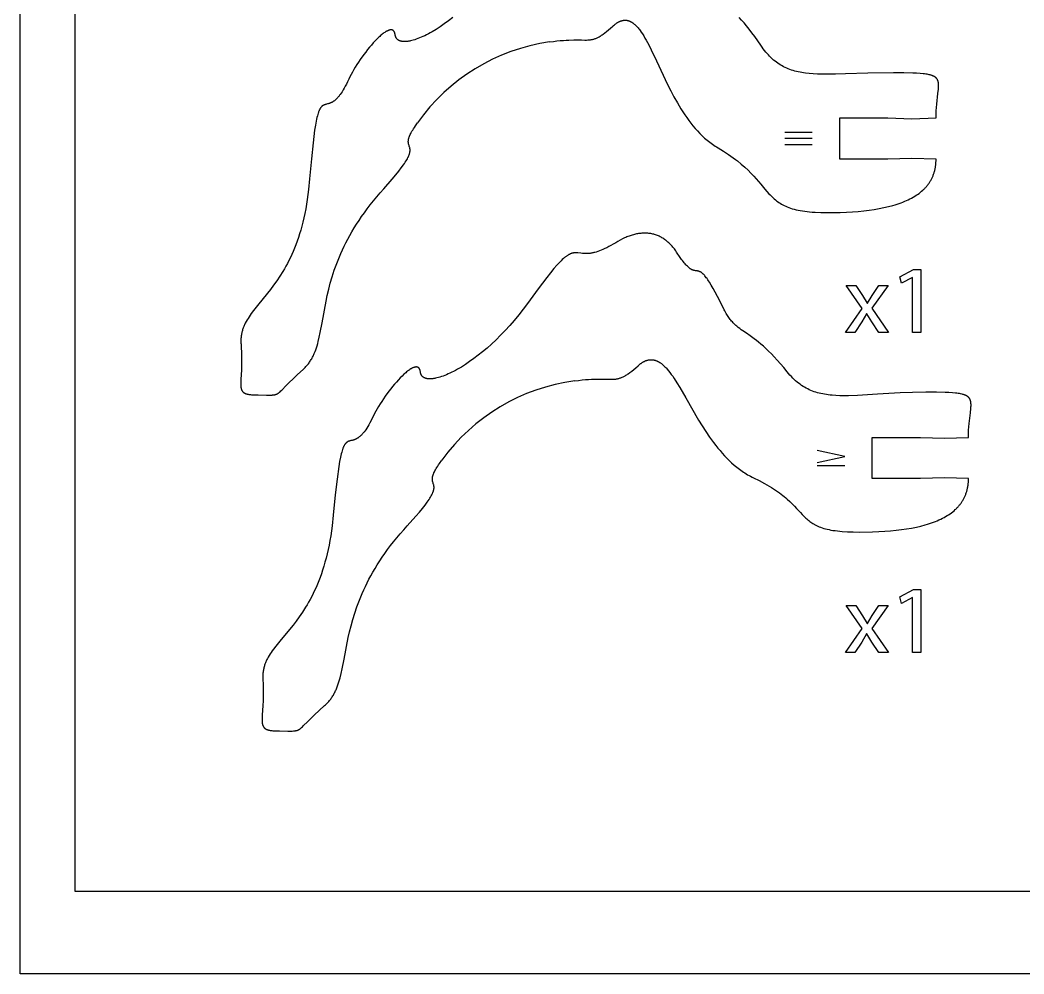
# Model space of a CAD drawing. Extents: x 2 to 317, y 2 to 152.
# Drawn here: x 1.8 to 74.8, y 1.7 to 71 of the extents above; entities that cross this region are included whole.
import ezdxf

# ---------------------------------------------------------------- set-up
doc = ezdxf.new("R2010")
doc.units = 0
doc.header["$MEASUREMENT"] = 0
doc.layers.add('DEFAULT', color=18, linetype='CONTINUOUS')

msp = doc.modelspace()

# ---------------------------------------------------------------- linework, layer by layer
at = {"layer": 'DEFAULT', "color": 1}
for p, q in [((61.447, 60.915), (61.447, 63.914)), ((61.447, 63.914), (64.946, 63.914)), ((64.946, 63.914), (66.696, 63.864)), ((66.696, 63.864), (68.446, 63.914)), ((64.946, 60.915), (61.447, 60.915)), ((66.696, 60.965), (64.946, 60.915)), ((68.446, 60.915), (66.696, 60.965)), ((63.804, 37.696), (63.804, 40.695)), ((63.804, 40.695), (67.304, 40.695)), ((67.304, 40.695), (69.053, 40.646)), ((69.053, 40.646), (70.803, 40.695)), ((67.304, 37.696), (63.804, 37.696)), ((69.053, 37.746), (67.304, 37.696)), ((70.803, 37.696), (69.053, 37.746))]:
    msp.add_line(p, q, dxfattribs=at)
at = {"layer": 'DEFAULT', "color": 250}
for p, q in [((59.447, 62.859), (57.45, 62.859)), ((59.447, 62.414), (57.45, 62.414)), ((59.447, 61.968), (57.45, 61.968)), ((61.804, 38.638), (59.807, 38.638))]:
    msp.add_line(p, q, dxfattribs=at)
at = {"layer": 'DEFAULT', "color": 6}
for p, q in [((63.074, 50.065), (61.917, 51.738)), ((61.917, 51.738), (62.608, 51.738)), ((62.608, 51.738), (63.096, 51.004)), ((64.952, 51.738), (63.787, 50.086)), ((63.801, 51.011), (64.281, 51.738)), ((64.281, 51.738), (64.952, 51.738)), ((63.096, 51.004), (63.441, 50.446)), ((63.441, 50.446), (63.462, 50.446)), ((63.462, 50.446), (63.801, 51.011)), ((61.861, 48.322), (63.074, 50.065)), ((63.399, 49.684), (63.039, 49.092)), ((63.413, 49.684), (63.399, 49.684)), ((63.78, 49.092), (63.413, 49.684)), ((63.787, 50.086), (64.986, 48.322)), ((63.039, 49.092), (62.545, 48.322)), ((64.281, 48.322), (63.78, 49.092)), ((62.545, 48.322), (61.861, 48.322)), ((64.986, 48.322), (64.281, 48.322)), ((63.074, 26.793), (61.917, 28.466)), ((61.917, 28.466), (62.608, 28.466)), ((62.608, 28.466), (63.096, 27.731)), ((64.952, 28.466), (63.787, 26.814)), ((63.801, 27.739), (64.281, 28.466)), ((64.281, 28.466), (64.952, 28.466)), ((63.096, 27.731), (63.441, 27.174)), ((63.441, 27.174), (63.462, 27.174)), ((63.462, 27.174), (63.801, 27.739)), ((61.861, 25.05), (63.074, 26.793)), ((63.399, 26.412), (63.039, 25.819)), ((63.413, 26.412), (63.399, 26.412)), ((63.78, 25.819), (63.413, 26.412)), ((63.787, 26.814), (64.986, 25.05)), ((63.039, 25.819), (62.545, 25.05)), ((64.281, 25.05), (63.78, 25.819)), ((62.545, 25.05), (61.861, 25.05)), ((64.986, 25.05), (64.281, 25.05))]:
    msp.add_line(p, q, dxfattribs=at)
for points in [[(316.836, 1.693), (1.836, 1.693), (1.836, 151.693), (316.836, 151.693)], [(145.836, 7.693), (5.836, 7.693), (5.836, 147.693), (145.836, 147.693)], [(66.736, 52.33), (66.722, 52.33), (65.925, 51.9), (65.804, 52.373), (66.807, 52.909), (67.336, 52.909), (67.336, 48.322), (66.736, 48.322)], [(66.736, 29.058), (66.722, 29.058), (65.925, 28.628), (65.804, 29.101), (66.807, 29.637), (67.336, 29.637), (67.336, 25.05), (66.736, 25.05)]]:
    msp.add_lwpolyline(points, close=True, dxfattribs=at)
at = {"layer": 'DEFAULT', "color": 1}
for points in [[(33.301, 71.218), (32.989, 70.976), (32.682, 70.751), (32.382, 70.544), (32.089, 70.356), (31.805, 70.185), (31.666, 70.106), (31.529, 70.032), (31.395, 69.962), (31.264, 69.897), (31.136, 69.837), (31.01, 69.781), (30.887, 69.729), (30.768, 69.683), (30.652, 69.64), (30.539, 69.603), (30.429, 69.569), (30.323, 69.541), (30.22, 69.517), (30.171, 69.507), (30.122, 69.498), (30.074, 69.49), (30.027, 69.483), (29.981, 69.478), (29.936, 69.473), (29.892, 69.47), (29.849, 69.468), (29.808, 69.467), (29.767, 69.467), (29.727, 69.469), (29.689, 69.471), (29.651, 69.475), (29.633, 69.477), (29.615, 69.48), (29.597, 69.483), (29.58, 69.486), (29.563, 69.49), (29.546, 69.493), (29.529, 69.497), (29.513, 69.502), (29.497, 69.506), (29.481, 69.511), (29.466, 69.517), (29.451, 69.522), (29.436, 69.528), (29.421, 69.534), (29.407, 69.541), (29.393, 69.547), (29.38, 69.554), (29.367, 69.562), (29.354, 69.569), (29.341, 69.577), (29.329, 69.585), (29.317, 69.594), (29.305, 69.603), (29.294, 69.612), (29.283, 69.621), (29.272, 69.631), (29.261, 69.641), (29.251, 69.651), (29.242, 69.662), (29.232, 69.672), (29.223, 69.684), (29.214, 69.695), (29.206, 69.707), (29.198, 69.719), (29.19, 69.731), (29.183, 69.744), (29.176, 69.757), (29.169, 69.77), (29.163, 69.784), (29.157, 69.797), (29.151, 69.812), (29.146, 69.826), (29.141, 69.841), (29.136, 69.856), (29.132, 69.871), (29.128, 69.887), (29.125, 69.903), (29.122, 69.919), (29.119, 69.935), (29.117, 69.952)], [(44.933, 70.585), (44.996, 70.641), (45.058, 70.693), (45.12, 70.741), (45.15, 70.764), (45.18, 70.785), (45.21, 70.805), (45.24, 70.825), (45.27, 70.844), (45.299, 70.861), (45.329, 70.878), (45.358, 70.894), (45.387, 70.908), (45.416, 70.922), (45.444, 70.935), (45.473, 70.947), (45.501, 70.958), (45.529, 70.968), (45.557, 70.978), (45.585, 70.986), (45.613, 70.994), (45.64, 71), (45.668, 71.006), (45.695, 71.011), (45.722, 71.015), (45.749, 71.018), (45.776, 71.021), (45.802, 71.022), (45.829, 71.023), (45.855, 71.022), (45.882, 71.021), (45.908, 71.02), (45.934, 71.017), (45.96, 71.014), (45.986, 71.009), (46.011, 71.004), (46.037, 70.998), (46.062, 70.992), (46.087, 70.984), (46.113, 70.976), (46.138, 70.967), (46.163, 70.958), (46.188, 70.947), (46.212, 70.936), (46.237, 70.924), (46.262, 70.911), (46.286, 70.898), (46.31, 70.884), (46.335, 70.869), (46.359, 70.854), (46.383, 70.837), (46.407, 70.821), (46.431, 70.803), (46.455, 70.785), (46.479, 70.766), (46.502, 70.746), (46.55, 70.705), (46.597, 70.661), (46.643, 70.614), (46.69, 70.566), (46.736, 70.514), (46.782, 70.46), (46.828, 70.404), (46.873, 70.346), (46.919, 70.285), (47.009, 70.157), (47.099, 70.02), (47.189, 69.876), (47.279, 69.723), (47.369, 69.564), (47.549, 69.224), (47.731, 68.86), (48.105, 68.072), (48.923, 66.342), (49.148, 65.896), (49.385, 65.451), (49.633, 65.01), (49.895, 64.576), (50.031, 64.363), (50.171, 64.152), (50.314, 63.945), (50.461, 63.742), (50.613, 63.543), (50.769, 63.349), (50.929, 63.159), (51.094, 62.975), (51.263, 62.797), (51.437, 62.625), (51.616, 62.459), (51.708, 62.379), (51.801, 62.3), (51.895, 62.224), (51.99, 62.149), (52.087, 62.076), (52.185, 62.005), (52.285, 61.936), (52.385, 61.869), (52.488, 61.805), (52.591, 61.742)], [(55.705, 69.197), (55.481, 69.526), (55.266, 69.831), (55.059, 70.111), (54.861, 70.37), (54.669, 70.607), (54.485, 70.826), (54.308, 71.026), (54.138, 71.21)], [(29.117, 69.952), (29.112, 69.984), (29.106, 70.014), (29.103, 70.029), (29.1, 70.043), (29.097, 70.057), (29.093, 70.07), (29.089, 70.083), (29.085, 70.096), (29.081, 70.109), (29.077, 70.12), (29.072, 70.132), (29.067, 70.143), (29.062, 70.154), (29.057, 70.165), (29.052, 70.175), (29.047, 70.185), (29.041, 70.194), (29.035, 70.203), (29.029, 70.212), (29.023, 70.22), (29.017, 70.228), (29.01, 70.236), (29.003, 70.243), (28.996, 70.25), (28.989, 70.257), (28.982, 70.263), (28.975, 70.269), (28.967, 70.275), (28.96, 70.28), (28.952, 70.285), (28.944, 70.289), (28.936, 70.294), (28.927, 70.298), (28.919, 70.301), (28.91, 70.305), (28.901, 70.308), (28.892, 70.311), (28.883, 70.313), (28.874, 70.315), (28.865, 70.317), (28.855, 70.318), (28.845, 70.319), (28.836, 70.32), (28.826, 70.321), (28.815, 70.321), (28.805, 70.321), (28.795, 70.321), (28.784, 70.32), (28.774, 70.319), (28.763, 70.318), (28.752, 70.316), (28.741, 70.314), (28.73, 70.312), (28.718, 70.31), (28.707, 70.307), (28.695, 70.304), (28.684, 70.301), (28.672, 70.297), (28.66, 70.294), (28.648, 70.29), (28.623, 70.281), (28.598, 70.271), (28.573, 70.26), (28.547, 70.248), (28.521, 70.235), (28.494, 70.22), (28.467, 70.205), (28.44, 70.189), (28.412, 70.172), (28.355, 70.135), (28.297, 70.095), (28.237, 70.051), (28.177, 70.003), (28.115, 69.953), (28.052, 69.899), (27.988, 69.842), (27.923, 69.782), (27.791, 69.654), (27.656, 69.516), (27.52, 69.369), (27.382, 69.214), (27.245, 69.051), (27.107, 68.882), (26.971, 68.709), (26.836, 68.53), (26.574, 68.166), (26.449, 67.981), (26.328, 67.796), (26.213, 67.612), (26.103, 67.43), (26, 67.25), (25.905, 67.074), (25.817, 66.903), (25.739, 66.738)], [(40.348, 69.438), (40.624, 69.478), (40.881, 69.511), (41.122, 69.536), (41.346, 69.556), (41.555, 69.571), (41.75, 69.581), (42.1, 69.59), (42.672, 69.585), (42.908, 69.582), (43.018, 69.582), (43.122, 69.586), (43.173, 69.589), (43.223, 69.593), (43.272, 69.598), (43.321, 69.604), (43.369, 69.611), (43.417, 69.62), (43.465, 69.629), (43.512, 69.641), (43.56, 69.654), (43.608, 69.668), (43.656, 69.684), (43.704, 69.702), (43.753, 69.722), (43.802, 69.744), (43.852, 69.769), (43.904, 69.795), (43.956, 69.823), (44.009, 69.854), (44.063, 69.888), (44.119, 69.924), (44.176, 69.962), (44.234, 70.003), (44.357, 70.094), (44.487, 70.197), (44.626, 70.313), (44.774, 70.442), (44.933, 70.585)], [(65.352, 67.202), (63.481, 67.172), (61.856, 67.116), (61.127, 67.096), (60.448, 67.088), (60.127, 67.092), (59.818, 67.101), (59.519, 67.117), (59.231, 67.14), (58.953, 67.172), (58.818, 67.191), (58.685, 67.213), (58.554, 67.237), (58.426, 67.263), (58.3, 67.293), (58.176, 67.325), (58.054, 67.36), (57.934, 67.398), (57.816, 67.439), (57.7, 67.483), (57.586, 67.53), (57.474, 67.581), (57.363, 67.636), (57.255, 67.694), (57.148, 67.756), (57.042, 67.821), (56.938, 67.891), (56.836, 67.964), (56.735, 68.042), (56.635, 68.124), (56.537, 68.21), (56.44, 68.3), (56.345, 68.396), (56.25, 68.495), (56.157, 68.6), (56.064, 68.709), (55.973, 68.823), (55.883, 68.943), (55.793, 69.067), (55.705, 69.197)], [(68.446, 63.914), (68.45, 64.187), (68.46, 64.445), (68.475, 64.688), (68.494, 64.917), (68.584, 65.694), (68.619, 66.007), (68.625, 66.077), (68.629, 66.145), (68.632, 66.211), (68.633, 66.273), (68.632, 66.333), (68.63, 66.362), (68.628, 66.391), (68.626, 66.418), (68.623, 66.445), (68.62, 66.472), (68.615, 66.498), (68.61, 66.523), (68.605, 66.548), (68.599, 66.572), (68.592, 66.595), (68.588, 66.607), (68.584, 66.618), (68.58, 66.629), (68.576, 66.64), (68.571, 66.651), (68.567, 66.662), (68.562, 66.673), (68.557, 66.683), (68.551, 66.694), (68.546, 66.704), (68.54, 66.714), (68.534, 66.724), (68.528, 66.734), (68.522, 66.744), (68.515, 66.753), (68.509, 66.763), (68.502, 66.772), (68.494, 66.781), (68.487, 66.791), (68.479, 66.799), (68.471, 66.808), (68.463, 66.817), (68.455, 66.826), (68.446, 66.834), (68.437, 66.842), (68.428, 66.851), (68.419, 66.859), (68.409, 66.867), (68.399, 66.874), (68.389, 66.882), (68.379, 66.89), (68.368, 66.897), (68.357, 66.905), (68.346, 66.912), (68.335, 66.919), (68.323, 66.926), (68.299, 66.94), (68.274, 66.953), (68.247, 66.966), (68.219, 66.978), (68.191, 66.99), (68.161, 67.002), (68.129, 67.013), (68.097, 67.023), (68.063, 67.034), (68.028, 67.044), (67.992, 67.053), (67.955, 67.062), (67.875, 67.08), (67.791, 67.096), (67.7, 67.11), (67.604, 67.123), (67.502, 67.135), (67.279, 67.155), (67.03, 67.171), (66.754, 67.183), (66.115, 67.198), (65.352, 67.202)], [(25.739, 66.738), (25.653, 66.554), (25.569, 66.384), (25.487, 66.227), (25.407, 66.082), (25.33, 65.949), (25.255, 65.827), (25.182, 65.716), (25.11, 65.615), (25.075, 65.568), (25.041, 65.523), (25.007, 65.481), (24.973, 65.441), (24.94, 65.403), (24.908, 65.367), (24.876, 65.333), (24.844, 65.301), (24.813, 65.271), (24.782, 65.243), (24.752, 65.216), (24.722, 65.191), (24.692, 65.168), (24.663, 65.146), (24.634, 65.125), (24.606, 65.106), (24.578, 65.089), (24.551, 65.072), (24.523, 65.057), (24.497, 65.043), (24.47, 65.03), (24.444, 65.018), (24.419, 65.007), (24.393, 64.996), (24.368, 64.987), (24.344, 64.978), (24.319, 64.97), (24.295, 64.962), (24.248, 64.948), (24.203, 64.936), (24.115, 64.914), (24.073, 64.903), (24.032, 64.892), (24.012, 64.886), (23.992, 64.879), (23.972, 64.872), (23.953, 64.865), (23.934, 64.856), (23.915, 64.848), (23.905, 64.843), (23.896, 64.838), (23.887, 64.833), (23.878, 64.828), (23.868, 64.823), (23.859, 64.817), (23.85, 64.811), (23.841, 64.805), (23.832, 64.799), (23.823, 64.793), (23.815, 64.786), (23.806, 64.779), (23.797, 64.771), (23.788, 64.764), (23.78, 64.756), (23.771, 64.747), (23.762, 64.739), (23.754, 64.73), (23.745, 64.721), (23.737, 64.711), (23.729, 64.701), (23.72, 64.691), (23.712, 64.681), (23.704, 64.67), (23.695, 64.658), (23.687, 64.647), (23.671, 64.622), (23.655, 64.596), (23.639, 64.568), (23.623, 64.538), (23.607, 64.506), (23.592, 64.473), (23.576, 64.437), (23.561, 64.4), (23.546, 64.36), (23.53, 64.318), (23.515, 64.274), (23.485, 64.179), (23.456, 64.074), (23.427, 63.958), (23.398, 63.832), (23.369, 63.694), (23.311, 63.382), (23.254, 63.018), (23.139, 62.116), (23.02, 60.953), (22.894, 59.495)], [(28.286, 58.774), (28.899, 59.47), (29.15, 59.771), (29.369, 60.042), (29.556, 60.287), (29.715, 60.506), (29.784, 60.607), (29.846, 60.702), (29.903, 60.791), (29.953, 60.876), (29.998, 60.956), (30.038, 61.031), (30.072, 61.101), (30.087, 61.135), (30.102, 61.168), (30.115, 61.199), (30.127, 61.23), (30.138, 61.26), (30.148, 61.289), (30.156, 61.317), (30.164, 61.344), (30.171, 61.371), (30.177, 61.396), (30.183, 61.421), (30.187, 61.445), (30.191, 61.469), (30.194, 61.492), (30.196, 61.514), (30.197, 61.536), (30.198, 61.557), (30.198, 61.577), (30.198, 61.597), (30.196, 61.617), (30.195, 61.636), (30.193, 61.655), (30.19, 61.673), (30.187, 61.691), (30.184, 61.708), (30.18, 61.726), (30.176, 61.743), (30.172, 61.759), (30.163, 61.792), (30.142, 61.857), (30.121, 61.92), (30.11, 61.953), (30.1, 61.985), (30.091, 62.019), (30.087, 62.036), (30.084, 62.054), (30.08, 62.072), (30.077, 62.09), (30.075, 62.108), (30.072, 62.127), (30.071, 62.147), (30.07, 62.167), (30.069, 62.187), (30.069, 62.208), (30.07, 62.229), (30.071, 62.252), (30.073, 62.274), (30.076, 62.298), (30.079, 62.322), (30.083, 62.346), (30.088, 62.372), (30.094, 62.398), (30.101, 62.425), (30.109, 62.453), (30.118, 62.482), (30.127, 62.511), (30.138, 62.542), (30.15, 62.573), (30.163, 62.606), (30.177, 62.639), (30.208, 62.709), (30.245, 62.784), (30.286, 62.863), (30.334, 62.947), (30.386, 63.036), (30.445, 63.13), (30.51, 63.23), (30.582, 63.336), (30.746, 63.566)], [(52.591, 61.742), (52.992, 61.499), (53.359, 61.258), (53.694, 61.021), (53.851, 60.904), (54.001, 60.789), (54.281, 60.56), (54.538, 60.336), (54.772, 60.117), (54.987, 59.902), (55.186, 59.694), (55.369, 59.491), (55.702, 59.102), (56.006, 58.74), (56.152, 58.57), (56.298, 58.407), (56.372, 58.328), (56.446, 58.251), (56.522, 58.177), (56.599, 58.104), (56.678, 58.033), (56.759, 57.965), (56.842, 57.898), (56.927, 57.834), (57.016, 57.772), (57.108, 57.712), (57.203, 57.654), (57.302, 57.599), (57.405, 57.546), (57.513, 57.496), (57.625, 57.448), (57.742, 57.402), (57.864, 57.359), (57.992, 57.318), (58.126, 57.28), (58.266, 57.245), (58.413, 57.212), (58.566, 57.182), (58.727, 57.154), (58.894, 57.129), (59.07, 57.108), (59.253, 57.088), (59.445, 57.072), (59.645, 57.059), (60.072, 57.041), (60.537, 57.035)], [(60.537, 57.035), (61.477, 57.049), (61.925, 57.067), (62.359, 57.091), (62.779, 57.124), (63.184, 57.163), (63.575, 57.21), (63.951, 57.264), (64.313, 57.326), (64.66, 57.395), (64.992, 57.472), (65.309, 57.556), (65.462, 57.601), (65.611, 57.648), (65.757, 57.697), (65.898, 57.748), (66.037, 57.801), (66.171, 57.856), (66.301, 57.912), (66.428, 57.971), (66.551, 58.031), (66.67, 58.094), (66.786, 58.158), (66.897, 58.225), (67.005, 58.293), (67.109, 58.364), (67.209, 58.436), (67.305, 58.511), (67.398, 58.587), (67.486, 58.666), (67.529, 58.706), (67.571, 58.746), (67.612, 58.787), (67.652, 58.829), (67.691, 58.871), (67.729, 58.913), (67.766, 58.956), (67.802, 59), (67.837, 59.044), (67.871, 59.088), (67.904, 59.134), (67.936, 59.179), (67.968, 59.225), (67.998, 59.272), (68.027, 59.319), (68.055, 59.367), (68.083, 59.415), (68.109, 59.464), (68.134, 59.513), (68.159, 59.563), (68.182, 59.613), (68.204, 59.664), (68.226, 59.715), (68.246, 59.767), (68.266, 59.819), (68.284, 59.872), (68.301, 59.926), (68.318, 59.98), (68.333, 60.034), (68.348, 60.089), (68.361, 60.145), (68.374, 60.201), (68.385, 60.257), (68.396, 60.314), (68.405, 60.372), (68.414, 60.43), (68.421, 60.489), (68.428, 60.548), (68.438, 60.668), (68.444, 60.791), (68.446, 60.915)], [(22.894, 59.495), (22.819, 58.719), (22.774, 58.348), (22.723, 57.989), (22.668, 57.64), (22.608, 57.303), (22.543, 56.975), (22.474, 56.658), (22.402, 56.351), (22.325, 56.053), (22.244, 55.765), (22.16, 55.486), (22.073, 55.216), (21.982, 54.955), (21.889, 54.702), (21.793, 54.457), (21.695, 54.22), (21.594, 53.991), (21.491, 53.77), (21.386, 53.555), (21.28, 53.348), (21.172, 53.147), (21.062, 52.953), (20.952, 52.765), (20.729, 52.406), (20.503, 52.069), (20.277, 51.752), (20.052, 51.453), (19.196, 50.394), (18.816, 49.92), (18.644, 49.69), (18.563, 49.576), (18.485, 49.462), (18.412, 49.348), (18.342, 49.233), (18.277, 49.118), (18.216, 49.003), (18.187, 48.945), (18.16, 48.886), (18.133, 48.827), (18.108, 48.768), (18.084, 48.709), (18.062, 48.649), (18.041, 48.588), (18.021, 48.527), (18.002, 48.466), (17.985, 48.404), (17.97, 48.342), (17.955, 48.279), (17.942, 48.215), (17.931, 48.15), (17.921, 48.085), (17.913, 48.02), (17.906, 47.953), (17.901, 47.886), (17.898, 47.818), (17.896, 47.749), (17.895, 47.679), (17.897, 47.608), (17.9, 47.536), (17.905, 47.464)], [(22.418, 45.635), (22.472, 45.684), (22.524, 45.734), (22.575, 45.785), (22.625, 45.837), (22.673, 45.89), (22.719, 45.943), (22.764, 45.998), (22.808, 46.054), (22.85, 46.111), (22.891, 46.168), (22.93, 46.227), (22.968, 46.286), (23.005, 46.347), (23.041, 46.408), (23.076, 46.471), (23.109, 46.534), (23.142, 46.598), (23.173, 46.663), (23.203, 46.729), (23.232, 46.796), (23.288, 46.932), (23.34, 47.072), (23.389, 47.216), (23.436, 47.363), (23.479, 47.514), (23.52, 47.668), (23.596, 47.987), (23.666, 48.32), (23.796, 49.027), (24.084, 50.598), (24.176, 51.022), (24.279, 51.459), (24.397, 51.908), (24.531, 52.369), (24.685, 52.842), (24.86, 53.327), (24.956, 53.573), (25.058, 53.823), (25.167, 54.075), (25.283, 54.33), (25.405, 54.588), (25.535, 54.849), (25.673, 55.112), (25.819, 55.378), (25.972, 55.647), (26.135, 55.918), (26.306, 56.192), (26.486, 56.469), (26.675, 56.748), (26.874, 57.03), (27.083, 57.314), (27.302, 57.601), (27.532, 57.891), (27.772, 58.183), (28.024, 58.477), (28.286, 58.774)], [(49.629, 54.09), (49.577, 54.17), (49.523, 54.247), (49.469, 54.322), (49.415, 54.395), (49.359, 54.465), (49.303, 54.534), (49.246, 54.599), (49.189, 54.663), (49.131, 54.724), (49.072, 54.783), (49.013, 54.839), (48.953, 54.894), (48.892, 54.946), (48.831, 54.996), (48.769, 55.043), (48.706, 55.089), (48.643, 55.132), (48.58, 55.173), (48.515, 55.211), (48.45, 55.248), (48.385, 55.282), (48.319, 55.315), (48.253, 55.345), (48.186, 55.373), (48.118, 55.398), (48.05, 55.422), (47.981, 55.444), (47.912, 55.463), (47.842, 55.48), (47.772, 55.496), (47.702, 55.509), (47.631, 55.52), (47.559, 55.529), (47.487, 55.536), (47.414, 55.541), (47.342, 55.544), (47.268, 55.545), (47.194, 55.544), (47.12, 55.541), (47.045, 55.536), (46.97, 55.529), (46.895, 55.52), (46.819, 55.51), (46.743, 55.497), (46.666, 55.482), (46.589, 55.465), (46.512, 55.447), (46.434, 55.426), (46.356, 55.404), (46.278, 55.38), (46.199, 55.354), (46.12, 55.326), (46.04, 55.296), (45.961, 55.265), (45.881, 55.231), (45.801, 55.196), (45.639, 55.12), (45.477, 55.037), (45.313, 54.947), (45.149, 54.85)], [(45.149, 54.85), (44.974, 54.745), (44.807, 54.65), (44.648, 54.563), (44.496, 54.485), (44.352, 54.415), (44.215, 54.352), (44.084, 54.297), (43.96, 54.248), (43.841, 54.206), (43.729, 54.17), (43.622, 54.139), (43.571, 54.126), (43.521, 54.114), (43.472, 54.103), (43.424, 54.093), (43.378, 54.085), (43.333, 54.077), (43.288, 54.071), (43.245, 54.066), (43.203, 54.061), (43.162, 54.057), (43.122, 54.055), (43.083, 54.053), (43.045, 54.051), (43.008, 54.051), (42.935, 54.051), (42.866, 54.054), (42.8, 54.059), (42.737, 54.065), (42.616, 54.079), (42.393, 54.108), (42.34, 54.112), (42.313, 54.114), (42.287, 54.116), (42.26, 54.116), (42.234, 54.117), (42.207, 54.116), (42.181, 54.115), (42.154, 54.113), (42.127, 54.111), (42.1, 54.107), (42.073, 54.103), (42.045, 54.098), (42.018, 54.092), (41.989, 54.085), (41.961, 54.076), (41.932, 54.067), (41.903, 54.057), (41.873, 54.045), (41.843, 54.032), (41.812, 54.018), (41.781, 54.002), (41.749, 53.985), (41.716, 53.967), (41.683, 53.947), (41.649, 53.926), (41.614, 53.903), (41.579, 53.878), (41.543, 53.852), (41.506, 53.824), (41.468, 53.794), (41.429, 53.762), (41.348, 53.693), (41.264, 53.616), (41.175, 53.531), (41.082, 53.437), (40.983, 53.334), (40.88, 53.221), (40.657, 52.966), (40.41, 52.669), (40.137, 52.326), (39.505, 51.491), (38.742, 50.436)], [(52.931, 50.178), (52.552, 50.936), (52.385, 51.253), (52.232, 51.53), (52.092, 51.772), (51.964, 51.98), (51.904, 52.072), (51.847, 52.157), (51.792, 52.235), (51.74, 52.306), (51.69, 52.371), (51.642, 52.429), (51.597, 52.482), (51.574, 52.506), (51.553, 52.529), (51.531, 52.551), (51.51, 52.571), (51.49, 52.59), (51.47, 52.609), (51.45, 52.625), (51.431, 52.641), (51.412, 52.656), (51.393, 52.67), (51.375, 52.683), (51.357, 52.695), (51.339, 52.706), (51.322, 52.716), (51.305, 52.725), (51.288, 52.734), (51.271, 52.742), (51.254, 52.749), (51.238, 52.756), (51.222, 52.762), (51.206, 52.767), (51.19, 52.772), (51.175, 52.776), (51.159, 52.78), (51.144, 52.784), (51.128, 52.787), (51.098, 52.793), (51.067, 52.797), (51.007, 52.805), (50.945, 52.813), (50.914, 52.817), (50.882, 52.823), (50.866, 52.826), (50.85, 52.83), (50.833, 52.834), (50.816, 52.838), (50.799, 52.843), (50.782, 52.849), (50.764, 52.855), (50.747, 52.862), (50.729, 52.869), (50.71, 52.877), (50.691, 52.886), (50.672, 52.895), (50.653, 52.906), (50.633, 52.917), (50.613, 52.929), (50.592, 52.942), (50.571, 52.956), (50.55, 52.971), (50.528, 52.987), (50.506, 53.004), (50.483, 53.022), (50.459, 53.042), (50.436, 53.062), (50.411, 53.084), (50.361, 53.132), (50.308, 53.185), (50.253, 53.244), (50.196, 53.309), (50.135, 53.381), (50.072, 53.459), (50.007, 53.545), (49.938, 53.638), (49.79, 53.847), (49.629, 54.09)], [(38.742, 50.436), (38.422, 50.007), (38.098, 49.595), (37.771, 49.2), (37.441, 48.822), (37.11, 48.461), (36.779, 48.118), (36.448, 47.791), (36.119, 47.483), (35.792, 47.191), (35.468, 46.917), (35.148, 46.661), (34.833, 46.422), (34.523, 46.201), (34.221, 45.998), (33.926, 45.812), (33.64, 45.644), (33.5, 45.567), (33.363, 45.495), (33.228, 45.426), (33.096, 45.363), (32.967, 45.304), (32.841, 45.249), (32.718, 45.199), (32.598, 45.153), (32.481, 45.112), (32.367, 45.076), (32.257, 45.044), (32.151, 45.017), (32.048, 44.994), (31.999, 44.984), (31.95, 44.976), (31.902, 44.968), (31.855, 44.962), (31.809, 44.957), (31.764, 44.953), (31.72, 44.95), (31.677, 44.949), (31.635, 44.948), (31.594, 44.949), (31.555, 44.951), (31.516, 44.954), (31.479, 44.958), (31.461, 44.961), (31.443, 44.963), (31.425, 44.967), (31.408, 44.97), (31.39, 44.974), (31.374, 44.978), (31.357, 44.982), (31.341, 44.986), (31.325, 44.991), (31.309, 44.996), (31.294, 45.002), (31.279, 45.007), (31.264, 45.013), (31.25, 45.02), (31.236, 45.026), (31.222, 45.033), (31.208, 45.04), (31.195, 45.048), (31.182, 45.056), (31.17, 45.064), (31.158, 45.072), (31.146, 45.081), (31.134, 45.089), (31.123, 45.099), (31.112, 45.108), (31.101, 45.118), (31.091, 45.128), (31.081, 45.138), (31.071, 45.149), (31.062, 45.16), (31.053, 45.171), (31.045, 45.183), (31.036, 45.195), (31.028, 45.207), (31.021, 45.219), (31.014, 45.232), (31.007, 45.245), (31, 45.258), (30.994, 45.272), (30.988, 45.286), (30.983, 45.3), (30.977, 45.315), (30.973, 45.329), (30.968, 45.344), (30.964, 45.36), (30.961, 45.376), (30.957, 45.392), (30.954, 45.408), (30.952, 45.424), (30.949, 45.441)], [(57.623, 45.457), (57.372, 45.766), (57.131, 46.05), (56.901, 46.312), (56.68, 46.552), (56.469, 46.772), (56.267, 46.974), (56.073, 47.158), (55.888, 47.326), (55.71, 47.48), (55.54, 47.62), (55.377, 47.749), (55.221, 47.867), (54.928, 48.079), (54.657, 48.265), (54.405, 48.437), (54.286, 48.521), (54.17, 48.606), (54.058, 48.693), (53.948, 48.783), (53.894, 48.83), (53.841, 48.878), (53.789, 48.928), (53.736, 48.98), (53.685, 49.033), (53.633, 49.089), (53.583, 49.146), (53.532, 49.206), (53.482, 49.269), (53.431, 49.334), (53.381, 49.403), (53.332, 49.474), (53.282, 49.549), (53.232, 49.627), (53.182, 49.709), (53.132, 49.794), (53.082, 49.884), (53.032, 49.977), (52.931, 50.178)], [(17.905, 47.464), (17.924, 47.178), (17.938, 46.908), (17.945, 46.651), (17.948, 46.409), (17.943, 45.964), (17.927, 45.571), (17.889, 44.926), (17.883, 44.792), (17.879, 44.669), (17.879, 44.555), (17.881, 44.502), (17.883, 44.451), (17.887, 44.402), (17.89, 44.379), (17.892, 44.356), (17.896, 44.334), (17.899, 44.312), (17.903, 44.29), (17.907, 44.27), (17.912, 44.249), (17.917, 44.23), (17.923, 44.211), (17.929, 44.192), (17.935, 44.174), (17.942, 44.156), (17.95, 44.139), (17.954, 44.13), (17.958, 44.122), (17.962, 44.114), (17.966, 44.106), (17.971, 44.098), (17.975, 44.09), (17.98, 44.082), (17.985, 44.075), (17.99, 44.067), (17.995, 44.06), (18, 44.053), (18.005, 44.046), (18.011, 44.039), (18.016, 44.032), (18.022, 44.025), (18.028, 44.018), (18.034, 44.012), (18.04, 44.005), (18.047, 43.999), (18.053, 43.993), (18.06, 43.986), (18.067, 43.98), (18.074, 43.974), (18.081, 43.969), (18.088, 43.963), (18.096, 43.957), (18.103, 43.952), (18.111, 43.946), (18.119, 43.941), (18.127, 43.936), (18.135, 43.931), (18.144, 43.926), (18.161, 43.916), (18.179, 43.907), (18.198, 43.898), (18.218, 43.889), (18.238, 43.881), (18.259, 43.873), (18.281, 43.866), (18.303, 43.858), (18.326, 43.852), (18.35, 43.845), (18.375, 43.839), (18.401, 43.833), (18.427, 43.828), (18.483, 43.818), (18.542, 43.809), (18.604, 43.802), (18.67, 43.795), (18.74, 43.79), (18.814, 43.786), (18.973, 43.78), (19.148, 43.778)], [(46.772, 45.902), (46.835, 45.957), (46.899, 46.009), (46.961, 46.056), (46.992, 46.078), (47.023, 46.1), (47.054, 46.12), (47.084, 46.14), (47.115, 46.158), (47.145, 46.176), (47.175, 46.193), (47.205, 46.208), (47.235, 46.223), (47.265, 46.237), (47.294, 46.25), (47.324, 46.263), (47.353, 46.274), (47.382, 46.284), (47.412, 46.294), (47.441, 46.303), (47.47, 46.311), (47.498, 46.318), (47.527, 46.324), (47.556, 46.329), (47.584, 46.334), (47.612, 46.338), (47.641, 46.34), (47.669, 46.342), (47.697, 46.344), (47.725, 46.344), (47.753, 46.344), (47.781, 46.343), (47.808, 46.341), (47.836, 46.338), (47.863, 46.335), (47.891, 46.33), (47.918, 46.325), (47.945, 46.32), (47.972, 46.313), (48, 46.306), (48.027, 46.298), (48.053, 46.289), (48.08, 46.28), (48.107, 46.27), (48.134, 46.259), (48.16, 46.247), (48.187, 46.235), (48.214, 46.222), (48.24, 46.209), (48.266, 46.194), (48.293, 46.179), (48.319, 46.164), (48.345, 46.147), (48.371, 46.13), (48.398, 46.113), (48.424, 46.095), (48.476, 46.056), (48.528, 46.015), (48.579, 45.972), (48.631, 45.926), (48.682, 45.878), (48.734, 45.828), (48.785, 45.775), (48.836, 45.72), (48.887, 45.663), (48.989, 45.542), (49.091, 45.414), (49.193, 45.278), (49.296, 45.134), (49.398, 44.984), (49.605, 44.664), (49.814, 44.321), (50.245, 43.579), (51.182, 41.955), (51.438, 41.538), (51.705, 41.123), (51.983, 40.713), (52.274, 40.312), (52.424, 40.115), (52.578, 39.921), (52.736, 39.731), (52.897, 39.544), (53.062, 39.363), (53.232, 39.185), (53.405, 39.013), (53.582, 38.847), (53.764, 38.686), (53.951, 38.532), (54.142, 38.384), (54.239, 38.313), (54.338, 38.244), (54.438, 38.176), (54.539, 38.111), (54.641, 38.047), (54.744, 37.985), (54.849, 37.926), (54.955, 37.868), (55.063, 37.813), (55.171, 37.76)], [(19.148, 43.778), (19.758, 43.772), (19.981, 43.771), (20.076, 43.773), (20.161, 43.776), (20.2, 43.779), (20.238, 43.782), (20.273, 43.786), (20.307, 43.791), (20.34, 43.796), (20.356, 43.799), (20.371, 43.803), (20.387, 43.806), (20.401, 43.81), (20.416, 43.814), (20.43, 43.819), (20.445, 43.823), (20.459, 43.828), (20.472, 43.833), (20.486, 43.839), (20.499, 43.844), (20.513, 43.851), (20.526, 43.857), (20.539, 43.864), (20.552, 43.871), (20.565, 43.878), (20.578, 43.885), (20.591, 43.893), (20.604, 43.902), (20.617, 43.911), (20.643, 43.929), (20.669, 43.949), (20.695, 43.971), (20.723, 43.994), (20.75, 44.019), (20.809, 44.074), (20.872, 44.137), (21.195, 44.471), (21.414, 44.694), (21.685, 44.96), (22.016, 45.272), (22.418, 45.635)], [(30.949, 45.441), (30.945, 45.473), (30.94, 45.503), (30.937, 45.518), (30.934, 45.532), (30.931, 45.546), (30.927, 45.56), (30.924, 45.573), (30.92, 45.586), (30.916, 45.598), (30.911, 45.61), (30.907, 45.622), (30.902, 45.633), (30.898, 45.644), (30.893, 45.654), (30.887, 45.664), (30.882, 45.674), (30.876, 45.684), (30.871, 45.693), (30.865, 45.702), (30.859, 45.71), (30.852, 45.718), (30.846, 45.726), (30.839, 45.733), (30.833, 45.74), (30.826, 45.747), (30.818, 45.753), (30.811, 45.76), (30.804, 45.765), (30.796, 45.771), (30.788, 45.776), (30.78, 45.78), (30.772, 45.785), (30.764, 45.789), (30.755, 45.793), (30.747, 45.796), (30.738, 45.799), (30.729, 45.802), (30.72, 45.804), (30.711, 45.807), (30.701, 45.809), (30.692, 45.81), (30.682, 45.811), (30.672, 45.812), (30.662, 45.813), (30.652, 45.813), (30.642, 45.813), (30.632, 45.813), (30.621, 45.813), (30.611, 45.812), (30.6, 45.811), (30.589, 45.809), (30.578, 45.807), (30.566, 45.805), (30.555, 45.803), (30.544, 45.801), (30.532, 45.798), (30.52, 45.795), (30.508, 45.791), (30.497, 45.788), (30.484, 45.784), (30.46, 45.775), (30.435, 45.765), (30.409, 45.755), (30.383, 45.743), (30.357, 45.73), (30.33, 45.716), (30.303, 45.701), (30.275, 45.686), (30.247, 45.669), (30.19, 45.633), (30.131, 45.593), (30.071, 45.549), (30.01, 45.503), (29.947, 45.453), (29.884, 45.399), (29.819, 45.343), (29.754, 45.284), (29.62, 45.158), (29.484, 45.021), (29.346, 44.875), (29.207, 44.721), (29.068, 44.561), (28.928, 44.393), (28.79, 44.221), (28.653, 44.044), (28.388, 43.683), (28.261, 43.499), (28.138, 43.316), (28.02, 43.133), (27.909, 42.952), (27.804, 42.773), (27.706, 42.598), (27.617, 42.428), (27.537, 42.264)], [(42.174, 44.804), (42.451, 44.841), (42.708, 44.871), (42.949, 44.895), (43.174, 44.912), (43.383, 44.924), (43.578, 44.932), (43.928, 44.937), (44.5, 44.926), (44.736, 44.92), (44.845, 44.92), (44.95, 44.922), (45.001, 44.925), (45.051, 44.928), (45.1, 44.933), (45.149, 44.938), (45.197, 44.945), (45.245, 44.953), (45.293, 44.962), (45.341, 44.973), (45.389, 44.985), (45.436, 44.999), (45.485, 45.015), (45.533, 45.032), (45.582, 45.052), (45.632, 45.073), (45.682, 45.097), (45.734, 45.123), (45.786, 45.151), (45.839, 45.181), (45.894, 45.214), (45.95, 45.249), (46.007, 45.287), (46.067, 45.327), (46.19, 45.417), (46.321, 45.519), (46.461, 45.633), (46.611, 45.76), (46.772, 45.902)], [(67.709, 43.983), (66.739, 43.97), (65.829, 43.938), (64.178, 43.841), (62.73, 43.751), (62.074, 43.727), (61.761, 43.723), (61.458, 43.727), (61.165, 43.738), (60.881, 43.757), (60.742, 43.771), (60.605, 43.787), (60.471, 43.805), (60.338, 43.827), (60.207, 43.851), (60.078, 43.878), (59.951, 43.908), (59.826, 43.941), (59.703, 43.978), (59.581, 44.018), (59.461, 44.062), (59.343, 44.109), (59.226, 44.16), (59.11, 44.215), (58.996, 44.274), (58.884, 44.338), (58.772, 44.405), (58.663, 44.477), (58.554, 44.553), (58.446, 44.633), (58.34, 44.719), (58.235, 44.809), (58.13, 44.904), (58.027, 45.004), (57.925, 45.11), (57.824, 45.22), (57.723, 45.336), (57.623, 45.457)], [(70.803, 40.695), (70.807, 40.968), (70.817, 41.227), (70.832, 41.47), (70.851, 41.698), (70.941, 42.475), (70.976, 42.788), (70.982, 42.859), (70.986, 42.927), (70.989, 42.992), (70.99, 43.055), (70.989, 43.114), (70.987, 43.143), (70.986, 43.172), (70.983, 43.2), (70.98, 43.227), (70.977, 43.253), (70.972, 43.279), (70.968, 43.304), (70.962, 43.329), (70.956, 43.353), (70.949, 43.376), (70.945, 43.388), (70.941, 43.399), (70.937, 43.411), (70.933, 43.422), (70.928, 43.433), (70.924, 43.443), (70.919, 43.454), (70.914, 43.465), (70.908, 43.475), (70.903, 43.485), (70.897, 43.495), (70.891, 43.505), (70.885, 43.515), (70.879, 43.525), (70.872, 43.535), (70.866, 43.544), (70.859, 43.553), (70.851, 43.563), (70.844, 43.572), (70.836, 43.581), (70.828, 43.589), (70.82, 43.598), (70.812, 43.607), (70.803, 43.615), (70.794, 43.624), (70.785, 43.632), (70.776, 43.64), (70.766, 43.648), (70.756, 43.656), (70.746, 43.663), (70.736, 43.671), (70.725, 43.678), (70.714, 43.686), (70.703, 43.693), (70.692, 43.7), (70.68, 43.707), (70.656, 43.721), (70.631, 43.734), (70.604, 43.747), (70.577, 43.759), (70.548, 43.771), (70.518, 43.783), (70.487, 43.794), (70.454, 43.805), (70.42, 43.815), (70.385, 43.825), (70.349, 43.834), (70.312, 43.844), (70.232, 43.861), (70.148, 43.877), (70.057, 43.891), (69.961, 43.904), (69.859, 43.916), (69.636, 43.937), (69.387, 43.953), (69.111, 43.965), (68.472, 43.979), (67.709, 43.983)], [(27.537, 42.264), (27.449, 42.081), (27.363, 41.912), (27.279, 41.756), (27.198, 41.612), (27.12, 41.48), (27.043, 41.358), (26.968, 41.248), (26.896, 41.148), (26.861, 41.101), (26.826, 41.057), (26.791, 41.015), (26.757, 40.975), (26.724, 40.938), (26.691, 40.902), (26.658, 40.869), (26.626, 40.837), (26.595, 40.807), (26.564, 40.779), (26.533, 40.753), (26.503, 40.728), (26.473, 40.705), (26.444, 40.684), (26.415, 40.663), (26.386, 40.645), (26.358, 40.627), (26.33, 40.611), (26.303, 40.596), (26.276, 40.583), (26.25, 40.57), (26.224, 40.558), (26.198, 40.547), (26.172, 40.537), (26.147, 40.528), (26.123, 40.519), (26.098, 40.511), (26.074, 40.504), (26.027, 40.491), (25.981, 40.479), (25.893, 40.458), (25.851, 40.448), (25.81, 40.436), (25.79, 40.43), (25.77, 40.424), (25.75, 40.417), (25.731, 40.41), (25.711, 40.402), (25.692, 40.394), (25.683, 40.389), (25.674, 40.385), (25.664, 40.38), (25.655, 40.375), (25.646, 40.369), (25.637, 40.364), (25.627, 40.358), (25.618, 40.352), (25.609, 40.346), (25.6, 40.339), (25.591, 40.333), (25.583, 40.326), (25.574, 40.318), (25.565, 40.311), (25.556, 40.303), (25.547, 40.295), (25.539, 40.286), (25.53, 40.278), (25.522, 40.269), (25.513, 40.259), (25.505, 40.249), (25.496, 40.239), (25.488, 40.229), (25.479, 40.218), (25.471, 40.207), (25.463, 40.195), (25.446, 40.171), (25.43, 40.144), (25.413, 40.117), (25.397, 40.087), (25.381, 40.056), (25.365, 40.022), (25.349, 39.987), (25.333, 39.949), (25.318, 39.91), (25.302, 39.868), (25.287, 39.824), (25.256, 39.729), (25.225, 39.625), (25.194, 39.51), (25.164, 39.384), (25.134, 39.246), (25.073, 38.935), (25.012, 38.571), (24.887, 37.67), (24.755, 36.509), (24.614, 35.052)], [(29.997, 34.273), (30.617, 34.962), (30.872, 35.26), (31.093, 35.529), (31.283, 35.771), (31.444, 35.989), (31.514, 36.089), (31.578, 36.183), (31.635, 36.272), (31.687, 36.356), (31.733, 36.435), (31.773, 36.51), (31.808, 36.58), (31.824, 36.614), (31.838, 36.646), (31.852, 36.678), (31.864, 36.709), (31.876, 36.738), (31.886, 36.767), (31.895, 36.795), (31.903, 36.822), (31.91, 36.849), (31.917, 36.874), (31.922, 36.899), (31.927, 36.923), (31.931, 36.947), (31.934, 36.97), (31.936, 36.992), (31.938, 37.013), (31.939, 37.034), (31.939, 37.055), (31.939, 37.075), (31.938, 37.094), (31.937, 37.114), (31.935, 37.132), (31.933, 37.151), (31.93, 37.168), (31.927, 37.186), (31.923, 37.203), (31.92, 37.22), (31.916, 37.237), (31.907, 37.27), (31.887, 37.335), (31.866, 37.399), (31.856, 37.431), (31.846, 37.464), (31.838, 37.498), (31.834, 37.515), (31.83, 37.533), (31.827, 37.55), (31.824, 37.569), (31.822, 37.587), (31.82, 37.606), (31.818, 37.626), (31.818, 37.645), (31.817, 37.666), (31.817, 37.687), (31.818, 37.708), (31.82, 37.73), (31.822, 37.753), (31.825, 37.776), (31.829, 37.8), (31.833, 37.825), (31.839, 37.85), (31.845, 37.877), (31.852, 37.904), (31.86, 37.931), (31.869, 37.96), (31.879, 37.989), (31.89, 38.02), (31.902, 38.051), (31.915, 38.084), (31.93, 38.117), (31.962, 38.187), (31.999, 38.261), (32.042, 38.339), (32.09, 38.423), (32.144, 38.511), (32.204, 38.605), (32.27, 38.704), (32.343, 38.809), (32.509, 39.037)], [(55.171, 37.76), (55.59, 37.553), (55.971, 37.35), (56.318, 37.15), (56.479, 37.051), (56.632, 36.953), (56.778, 36.856), (56.917, 36.761), (57.05, 36.666), (57.176, 36.572), (57.296, 36.479), (57.41, 36.387), (57.518, 36.297), (57.622, 36.207), (57.815, 36.032), (57.991, 35.862), (58.154, 35.697), (58.305, 35.537), (58.583, 35.234), (58.715, 35.092), (58.846, 34.956), (58.912, 34.89), (58.979, 34.826), (59.046, 34.764), (59.115, 34.703), (59.186, 34.644), (59.258, 34.587), (59.333, 34.532), (59.411, 34.479), (59.491, 34.427), (59.575, 34.377), (59.618, 34.353), (59.662, 34.329), (59.707, 34.306), (59.753, 34.284), (59.849, 34.24), (59.949, 34.198), (60.054, 34.158), (60.164, 34.12), (60.279, 34.084), (60.401, 34.051), (60.528, 34.019), (60.662, 33.99), (60.803, 33.962), (60.951, 33.937), (61.107, 33.915), (61.27, 33.894), (61.441, 33.876), (61.621, 33.86), (62.007, 33.836), (62.43, 33.821), (62.894, 33.816)], [(62.894, 33.816), (63.834, 33.83), (64.282, 33.848), (64.716, 33.873), (65.136, 33.905), (65.542, 33.944), (65.932, 33.991), (66.308, 34.046), (66.67, 34.107), (67.017, 34.176), (67.349, 34.253), (67.666, 34.338), (67.819, 34.383), (67.968, 34.43), (68.114, 34.478), (68.256, 34.529), (68.394, 34.582), (68.528, 34.637), (68.658, 34.693), (68.785, 34.752), (68.908, 34.812), (69.027, 34.875), (69.143, 34.94), (69.254, 35.006), (69.362, 35.074), (69.466, 35.145), (69.566, 35.217), (69.662, 35.292), (69.755, 35.368), (69.843, 35.447), (69.886, 35.487), (69.928, 35.527), (69.969, 35.568), (70.009, 35.61), (70.048, 35.652), (70.086, 35.694), (70.123, 35.737), (70.159, 35.781), (70.194, 35.825), (70.228, 35.87), (70.261, 35.915), (70.294, 35.96), (70.325, 36.006), (70.355, 36.053), (70.384, 36.1), (70.412, 36.148), (70.44, 36.196), (70.466, 36.245), (70.491, 36.294), (70.516, 36.344), (70.539, 36.394), (70.561, 36.445), (70.583, 36.496), (70.603, 36.548), (70.623, 36.601), (70.641, 36.653), (70.659, 36.707), (70.675, 36.761), (70.691, 36.815), (70.705, 36.87), (70.718, 36.926), (70.731, 36.982), (70.742, 37.038), (70.753, 37.096), (70.762, 37.153), (70.771, 37.211), (70.778, 37.27), (70.785, 37.329), (70.795, 37.45), (70.801, 37.572), (70.803, 37.696)], [(24.614, 35.052), (24.53, 34.277), (24.481, 33.907), (24.426, 33.548), (24.367, 33.2), (24.303, 32.863), (24.235, 32.537), (24.163, 32.22), (24.087, 31.914), (24.006, 31.617), (23.923, 31.33), (23.836, 31.052), (23.745, 30.783), (23.652, 30.522), (23.556, 30.27), (23.457, 30.027), (23.356, 29.791), (23.253, 29.563), (23.148, 29.343), (23.041, 29.129), (22.932, 28.923), (22.822, 28.723), (22.71, 28.53), (22.598, 28.343), (22.371, 27.987), (22.141, 27.653), (21.912, 27.338), (21.684, 27.042), (20.816, 25.993), (20.431, 25.523), (20.256, 25.294), (20.174, 25.181), (20.095, 25.068), (20.02, 24.954), (19.95, 24.841), (19.883, 24.727), (19.821, 24.612), (19.792, 24.554), (19.763, 24.496), (19.737, 24.437), (19.711, 24.378), (19.686, 24.319), (19.663, 24.259), (19.641, 24.199), (19.621, 24.138), (19.602, 24.077), (19.584, 24.016), (19.567, 23.953), (19.552, 23.89), (19.539, 23.827), (19.527, 23.763), (19.516, 23.698), (19.507, 23.632), (19.5, 23.566), (19.494, 23.498), (19.49, 23.43), (19.487, 23.361), (19.486, 23.291), (19.487, 23.221), (19.489, 23.149), (19.493, 23.076)], [(23.986, 21.198), (24.04, 21.246), (24.093, 21.296), (24.145, 21.346), (24.195, 21.398), (24.244, 21.45), (24.291, 21.504), (24.336, 21.558), (24.38, 21.613), (24.423, 21.669), (24.464, 21.727), (24.505, 21.785), (24.543, 21.844), (24.581, 21.904), (24.618, 21.965), (24.653, 22.027), (24.687, 22.09), (24.72, 22.153), (24.752, 22.218), (24.783, 22.284), (24.813, 22.35), (24.87, 22.486), (24.924, 22.626), (24.975, 22.769), (25.022, 22.915), (25.067, 23.066), (25.11, 23.22), (25.19, 23.538), (25.263, 23.87), (25.401, 24.575), (25.707, 26.142), (25.802, 26.566), (25.91, 27.002), (26.033, 27.45), (26.173, 27.909), (26.331, 28.38), (26.512, 28.863), (26.61, 29.109), (26.715, 29.357), (26.827, 29.608), (26.945, 29.862), (27.071, 30.118), (27.204, 30.377), (27.344, 30.639), (27.493, 30.904), (27.649, 31.171), (27.815, 31.44), (27.989, 31.713), (28.172, 31.987), (28.364, 32.264), (28.566, 32.544), (28.778, 32.826), (29, 33.111), (29.233, 33.398), (29.477, 33.687), (29.731, 33.979), (29.997, 34.273)], [(19.493, 23.076), (19.51, 22.791), (19.52, 22.519), (19.525, 22.262), (19.525, 22.019), (19.515, 21.573), (19.495, 21.177), (19.45, 20.526), (19.442, 20.39), (19.437, 20.265), (19.435, 20.15), (19.436, 20.096), (19.438, 20.044), (19.442, 19.995), (19.447, 19.947), (19.449, 19.925), (19.453, 19.902), (19.456, 19.881), (19.461, 19.859), (19.465, 19.839), (19.47, 19.819), (19.475, 19.799), (19.481, 19.78), (19.488, 19.761), (19.494, 19.743), (19.502, 19.726), (19.505, 19.717), (19.509, 19.709), (19.513, 19.7), (19.517, 19.692), (19.522, 19.684), (19.526, 19.676), (19.531, 19.668), (19.536, 19.66), (19.54, 19.653), (19.545, 19.645), (19.551, 19.638), (19.556, 19.63), (19.561, 19.623), (19.567, 19.616), (19.572, 19.609), (19.578, 19.602), (19.584, 19.595), (19.59, 19.589), (19.597, 19.582), (19.603, 19.576), (19.61, 19.57), (19.617, 19.563), (19.623, 19.557), (19.631, 19.551), (19.638, 19.545), (19.645, 19.54), (19.653, 19.534), (19.66, 19.528), (19.668, 19.523), (19.676, 19.518), (19.685, 19.512), (19.693, 19.507), (19.71, 19.497), (19.728, 19.487), (19.747, 19.478), (19.766, 19.469), (19.787, 19.461), (19.807, 19.453), (19.829, 19.445), (19.852, 19.438), (19.875, 19.431), (19.899, 19.424), (19.923, 19.418), (19.949, 19.412), (19.976, 19.406), (20.031, 19.396), (20.09, 19.387), (20.152, 19.379), (20.218, 19.372), (20.288, 19.367), (20.362, 19.362), (20.52, 19.357), (20.696, 19.355)], [(20.696, 19.355), (21.308, 19.35), (21.532, 19.349), (21.627, 19.351), (21.712, 19.355), (21.752, 19.357), (21.789, 19.361), (21.825, 19.365), (21.859, 19.37), (21.892, 19.376), (21.908, 19.379), (21.923, 19.382), (21.938, 19.386), (21.953, 19.39), (21.968, 19.394), (21.982, 19.398), (21.997, 19.403), (22.011, 19.408), (22.024, 19.413), (22.038, 19.418), (22.052, 19.424), (22.065, 19.43), (22.078, 19.437), (22.091, 19.443), (22.104, 19.45), (22.117, 19.458), (22.13, 19.465), (22.143, 19.473), (22.156, 19.482), (22.169, 19.491), (22.195, 19.509), (22.222, 19.529), (22.248, 19.551), (22.276, 19.574), (22.304, 19.599), (22.363, 19.654), (22.426, 19.716), (22.751, 20.047), (22.972, 20.268), (23.246, 20.532), (23.58, 20.84), (23.986, 21.198)]]:
    msp.add_lwpolyline(points, dxfattribs=at)
at = {"layer": 'DEFAULT', "color": 250}
msp.add_lwpolyline([(59.807, 38.861), (61.804, 39.306), (59.807, 39.752)], dxfattribs=at)
at = {"layer": 'DEFAULT', "color": 1}
for centre, radius, start, end in [((42.318, 55.429), 14.147, 98.00583, 144.88633), ((43.992, 30.775), 14.146, 97.38095, 144.26382)]:
    msp.add_arc(centre, radius, start, end, dxfattribs=at)

doc.saveas('drawing.dxf')
